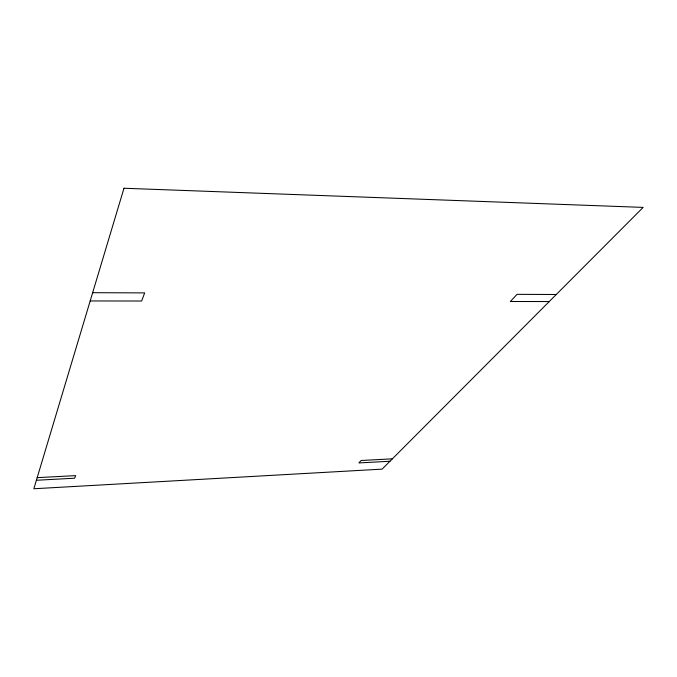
<?xml version="1.0" encoding="UTF-8"?>
<svg xmlns="http://www.w3.org/2000/svg" width="677" height="677" viewBox="0 0 677 677"><rect width="100%" height="100%" fill="white"/><g stroke="black" fill="none" stroke-linecap="round" stroke-linejoin="round"><path stroke-width="1.02" d="M37.176 477.657L75.621 475.618L74.639 478.207L36.397 480.264M392.381 458.837L361.179 460.495L358.895 462.924L389.969 461.257M90.185 300.952L141.62 301.02L144.692 292.896L92.656 292.692M549.25 301.553L510.331 301.502L517.05 294.343L556.282 294.503M123.984 188.248L33.85 488.752L382.107 469.136L643.15 207.399L123.984 188.248"/></g></svg>
